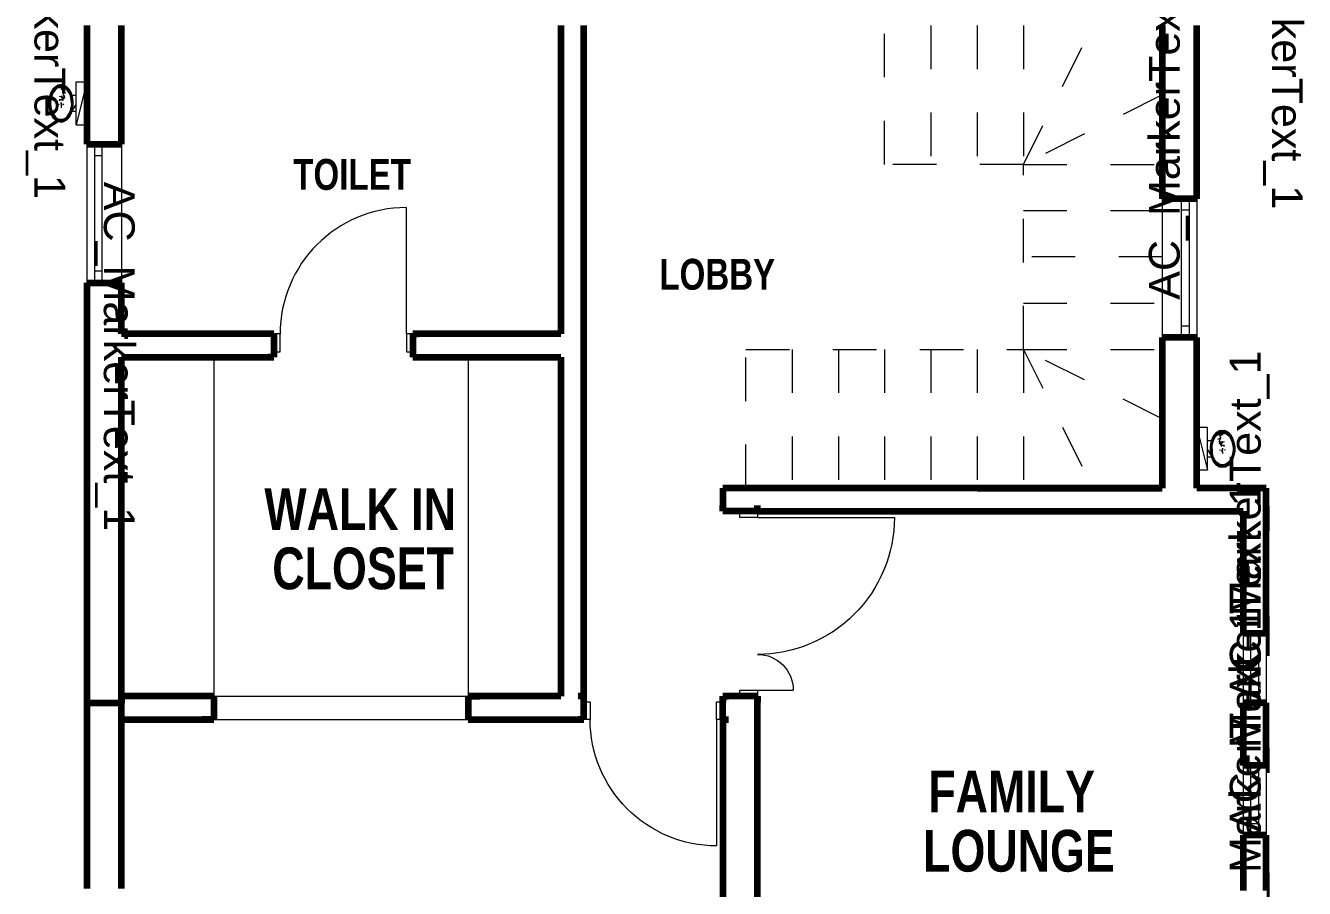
# Model space of a CAD drawing. Header units: millimetres. Extents: x 119896 to 184842, y -80649 to -62433.
# Drawn here: x 135023 to 143317, y -75401 to -69805 of the extents above; entities that cross this region are included whole.
import ezdxf
from ezdxf.enums import TextEntityAlignment as Align

# ---------------------------------------------------------------- set-up
doc = ezdxf.new("R2010")
doc.units = ezdxf.units.MM
doc.header["$MEASUREMENT"] = 0
doc.linetypes.add('Dashed', pattern=[564.444447, 282.222223, -282.222223])
for name, color, linetype, lineweight in [('0_Pen_No__2', 8, 'Continuous', 15), ('Annotation - Text_Pen_No__86_Pen_No__21', 7, 'Continuous', 35), ('ARCHICAD Doors_Pen_No__141', 7, 'Continuous', 120), ('ARCHICAD Window Markers_Pen_No__7', 7, 'Continuous', 35), ('ARCHICAD Windows_Pen_No__141', 7, 'Continuous', 120), ('Drawing & Figure_Pen_No__27', 7, 'Continuous', 100), ('Structural - Bearing_Pen_No__141', 7, 'Continuous', 120)]:
    doc.layers.add(name, color=color, linetype=linetype, lineweight=lineweight)
for name, color, linetype, lineweight, true_color in [('ARCHICAD Doors_Pen_No__23', 7, 'Continuous', 20, 0xff6600), ('ARCHICAD Doors_Pen_No__3', 7, 'Continuous', 18, 0xff6600), ('ARCHICAD Windows_Pen_No__23', 7, 'Continuous', 20, 0xff6600), ('ARCHICAD Windows_Pen_No__3', 7, 'Continuous', 18, 0xff6600), ('Drawing & Figure_Pen_No__23', 7, 'Continuous', 20, 0xff6600), ('Drawing & Figure_Pen_No__61', 7, 'Continuous', 20, 0x6a6a6a)]:
    doc.layers.add(name, color=color, linetype=linetype, lineweight=lineweight, true_color=true_color)
doc.styles.add('GENERATED_STYLE_1', font='arial.ttf')
doc.styles.add('GENERATED_STYLE_2', font='')
doc.styles.get('GENERATED_STYLE_2').set_extended_font_data('Impact', bold=True)

msp = doc.modelspace()

# ---------------------------------------------------------------- linework, layer by layer
at = {"layer": '0_Pen_No__2', "color": 8, "linetype": 'Continuous', "lineweight": 15}
for p, q in [((135187.9, -70240.4), (135179, -70266.4)), ((135197.2, -70233.5), (135187, -70256.3)), ((135200.6, -70218.4), (135187.9, -70240.4)), ((135191.4, -70244.1), (135188, -70254.1)), ((135191.6, -70244.3), (135189.4, -70251)), ((135191.6, -70244.3), (135190.8, -70247.9)), ((135196.3, -70235.6), (135191.4, -70244.1)), ((135191.6, -70244.3), (135191.5, -70246.3)), ((135194.9, -70238.7), (135191.6, -70244.3)), ((135193.5, -70241.8), (135191.6, -70244.3)), ((135191.6, -70244.3), (135192.8, -70243.4)), ((135191.6, -70244.3), (135192.5, -70244)), ((135191.6, -70244.3), (135191.9, -70245.4)), ((135191.6, -70244.3), (135192.3, -70244.6)), ((135202.3, -70240.5), (135193, -70261.2)), ((135200.3, -70229.3), (135194.9, -70238.7)), ((135206.7, -70228.9), (135196.7, -70246.2)), ((135210.8, -70215.2), (135197.2, -70233.5)), ((135203.4, -70223.3), (135198.5, -70231.8)), ((135203.6, -70223.6), (135200.3, -70229.3)), ((135216.4, -70201.8), (135200.6, -70218.4)), ((135214.6, -70223.8), (135202.3, -70240.5)), ((135209.6, -70216.8), (135203.4, -70223.3)), ((135207.7, -70219.3), (135203.6, -70223.6)), ((135208.2, -70227.2), (135206.7, -70228.9)), ((135214.4, -70212.3), (135207.7, -70219.3)), ((135220.6, -70214.1), (135208.2, -70227.2)), ((135226.8, -70202.3), (135210.8, -70215.2)), ((135218.4, -70207.5), (135212.2, -70214)), ((135218.5, -70207.9), (135214.4, -70212.3)), ((135229.2, -70212.1), (135214.6, -70223.8)), ((135234.3, -70191.3), (135216.4, -70201.8)), ((135218.5, -70207.9), (135216.6, -70210.5)), ((135225.4, -70203.4), (135218.4, -70207.5)), ((135223.2, -70205.2), (135218.5, -70207.9)), ((135218.5, -70207.9), (135221, -70207)), ((135222.4, -70213.1), (135220.6, -70214.1)), ((135236.5, -70204.9), (135222.4, -70213.1)), ((135230.7, -70200.8), (135223.2, -70205.2)), ((135244.3, -70195.7), (135226.8, -70202.3)), ((135235.3, -70197.6), (135228.3, -70201.7)), ((135245.2, -70206), (135229.2, -70212.1)), ((135235.4, -70198.1), (135230.7, -70200.8)), ((135253.4, -70187.8), (135234.3, -70191.3)), ((135242.8, -70196.2), (135235.3, -70197.6)), ((135240.4, -70197.1), (135235.4, -70198.1)), ((135238.4, -70204.5), (135236.5, -70204.9)), ((135253.4, -70201.8), (135238.4, -70204.5)), ((135248.3, -70195.7), (135240.4, -70197.1)), ((135264.5, -70209), (135241.9, -70209)), ((135262.4, -70195.7), (135244.3, -70195.7)), ((135261.6, -70206), (135245.2, -70206)), ((135253.4, -70194.3), (135245.9, -70195.7)), ((135253.4, -70194.7), (135248.3, -70195.7)), ((135250.9, -70195.7), (135253.4, -70194.7)), ((135252.2, -70195.7), (135253.4, -70194.7)), ((135264.5, -70209), (135253.2, -70219.3)), ((135272.2, -70222.7), (135253.2, -70219.3)), ((135272.4, -70191.3), (135253.4, -70187.8)), ((135260.9, -70195.7), (135253.4, -70194.3)), ((135258.4, -70195.7), (135253.4, -70194.7)), ((135255.8, -70195.7), (135253.4, -70194.7)), ((135255.3, -70202.1), (135253.4, -70201.8)), ((135270.2, -70204.9), (135255.3, -70202.1)), ((135266.3, -70197.1), (135258.4, -70195.7)), ((135258.6, -70206), (135264.5, -70209)), ((135277.6, -70212.1), (135261.6, -70206)), ((135280, -70202.3), (135262.4, -70195.7)), ((135271.4, -70197.6), (135263.9, -70196.2)), ((135268.9, -70208.8), (135264.5, -70209)), ((135272.2, -70222.7), (135264.5, -70209)), ((135272.2, -70222.7), (135264.5, -70238.4)), ((135274.7, -70264.5), (135264.5, -70238.4)), ((135283.4, -70246.2), (135264.5, -70238.4)), ((135271.3, -70198.1), (135266.3, -70197.1)), ((135272, -70205.9), (135270.2, -70204.9)), ((135276, -70200.8), (135271.3, -70198.1)), ((135278.4, -70201.7), (135271.4, -70197.6)), ((135286.1, -70214.1), (135272, -70205.9)), ((135290.3, -70201.8), (135272.4, -70191.3)), ((135283.6, -70205.2), (135276, -70200.8)), ((135292.1, -70223.8), (135277.6, -70212.1)), ((135296, -70215.2), (135280, -70202.3)), ((135288.4, -70207.5), (135281.4, -70203.5)), ((135288.2, -70207.9), (135283.6, -70205.2)), ((135288.2, -70207.9), (135285.8, -70207)), ((135287.7, -70215.8), (135286.1, -70214.1)), ((135287.3, -70208.2), (135288.2, -70207.9)), ((135300.1, -70228.9), (135287.7, -70215.8)), ((135292.3, -70212.2), (135288.2, -70207.9)), ((135290.1, -70210.4), (135288.2, -70207.9)), ((135288.9, -70209.5), (135288.2, -70207.9)), ((135294.4, -70213.9), (135288.4, -70207.5)), ((135306.1, -70218.4), (135290.3, -70201.8)), ((135304.4, -70240.5), (135292.1, -70223.8)), ((135299.1, -70219.4), (135292.3, -70212.2)), ((135309.5, -70233.5), (135296, -70215.2)), ((135303.3, -70223.3), (135297.3, -70216.9)), ((135303.1, -70223.6), (135299.1, -70219.4)), ((135301.3, -70231.1), (135300.1, -70228.9)), ((135311.3, -70248.3), (135301.3, -70231.1)), ((135306.3, -70229.2), (135303.1, -70223.6)), ((135308.2, -70231.7), (135303.3, -70223.3)), ((135313.7, -70261.2), (135304.4, -70240.5)), ((135318.8, -70240.4), (135306.1, -70218.4)), ((135311.9, -70238.9), (135306.3, -70229.2)), ((135319.8, -70256.3), (135309.5, -70233.5)), ((135315.3, -70244.1), (135310.5, -70235.8)), ((135315.1, -70244.3), (135311.9, -70238.9)), ((135315.1, -70244.3), (135313.3, -70241.9)), ((135317.3, -70250.8), (135315.1, -70244.3)), ((135315.9, -70247.8), (135315.1, -70244.3)), ((135318.7, -70253.9), (135315.3, -70244.1)), ((135327.7, -70266.4), (135318.8, -70240.4)), ((135351.3, -70448.7), (135351.3, -70170.3)), ((135351.3, -70170.3), (135419.5, -70170.3)), ((135419.5, -70170.3), (135351.3, -70448.7)), ((135419.5, -70170.3), (135419.5, -70448.7)), ((135179, -70266.4), (135174.4, -70294.9)), ((135174.4, -70294.9), (135174.4, -70324.3)), ((135174.4, -70324.3), (135179, -70352.8)), ((135180.6, -70282.2), (135178.4, -70309.7)), ((135178.4, -70309.7), (135180.6, -70337.2)), ((135180.3, -70285), (135178.6, -70295.7)), ((135178.6, -70295.7), (135178.6, -70306.7)), ((135178.6, -70312.7), (135178.6, -70323.5)), ((135178.6, -70323.5), (135180.3, -70333.9)), ((135180, -70288.8), (135178.9, -70295.8)), ((135179.7, -70292.4), (135178.9, -70295.8)), ((135178.9, -70295.8), (135178.9, -70302.9)), ((135178.9, -70295.8), (135179.2, -70299.3)), ((135178.9, -70302.9), (135178.9, -70316.5)), ((135178.9, -70316.5), (135178.9, -70323.4)), ((135178.9, -70323.4), (135180, -70330.2)), ((135182.1, -70276.1), (135180, -70288.8)), ((135187, -70256.3), (135180.6, -70282.2)), ((135183, -70268.7), (135181.2, -70279.5)), ((135183.2, -70268.9), (135182.1, -70276.1)), ((135186.3, -70258.9), (135183, -70268.7)), ((135185.5, -70262.3), (135183.2, -70268.9)), ((135183.9, -70293.8), (135183.5, -70296.6)), ((135183.5, -70296.6), (135183.5, -70319.7)), ((135183.5, -70319.7), (135183.5, -70322.6)), ((135183.5, -70322.6), (135187.1, -70345)), ((135187.5, -70271.4), (135183.9, -70293.8)), ((135187.2, -70284.7), (135185.2, -70309.7)), ((135185.2, -70309.7), (135187.2, -70334.7)), ((135189.4, -70251), (135185.5, -70262.3)), ((135193, -70261.2), (135187.2, -70284.7)), ((135188.4, -70268.8), (135187.5, -70271.4)), ((135195.4, -70248.3), (135188.4, -70268.8)), ((135196.7, -70246.2), (135195.4, -70248.3)), ((135235.1, -70318.8), (135241.3, -70315.7)), ((135241.8, -70263.3), (135277.5, -70276.8)), ((135264.4, -70286.3), (135242, -70286.3)), ((135242, -70286.3), (135245.8, -70294.1)), ((135253.3, -70309.7), (135249.9, -70308)), ((135253.3, -70309.7), (135251.2, -70314.2)), ((135251.2, -70314.2), (135255.4, -70314.2)), ((135253.2, -70262.2), (135264.4, -70286.3)), ((135274.7, -70264.5), (135253.2, -70262.2)), ((135253.3, -70304.2), (135253.3, -70309.7)), ((135253.3, -70309.7), (135256.8, -70308)), ((135253.3, -70309.7), (135255.4, -70314.2)), ((135255.4, -70314.2), (135253.3, -70318.8)), ((135253.3, -70318.8), (135257.4, -70318.3)), ((135253.3, -70326.9), (135256.9, -70326.3)), ((135253.3, -70326.9), (135255.5, -70328.9)), ((135255.4, -70314.2), (135257.4, -70318.3)), ((135255.5, -70323.3), (135257.4, -70318.3)), ((135255.5, -70323.3), (135259.1, -70321.8)), ((135255.5, -70323.3), (135256.9, -70326.3)), ((135255.5, -70328.9), (135256.9, -70326.3)), ((135264.4, -70286.3), (135260.7, -70293.9)), ((135274.7, -70264.5), (135264.4, -70286.3)), ((135271.3, -70318.8), (135265.4, -70315.8)), ((135312.2, -70250.9), (135311.3, -70248.3)), ((135319.2, -70271.4), (135312.2, -70250.9)), ((135319.6, -70284.7), (135313.7, -70261.2)), ((135321.3, -70262.5), (135317.3, -70250.8)), ((135319.7, -70274.2), (135319.2, -70271.4)), ((135327.8, -70323.4), (135319.2, -70347.8)), ((135319.2, -70347.8), (135322.8, -70325.4)), ((135321.6, -70309.7), (135319.6, -70284.7)), ((135321.6, -70309.7), (135319.6, -70334.7)), ((135323.3, -70296.6), (135319.7, -70274.2)), ((135326.2, -70282.2), (135319.8, -70256.3)), ((135323.8, -70268.7), (135320.5, -70259.1)), ((135323.5, -70268.9), (135321.3, -70262.5)), ((135321.5, -70263.3), (135321.5, -70262.1)), ((135321.6, -70309.7), (135328.4, -70309.7)), ((135321.6, -70309.7), (135326.2, -70337.2)), ((135322.8, -70325.4), (135323.3, -70322.6)), ((135323.3, -70299.5), (135323.3, -70296.6)), ((135323.3, -70322.6), (135323.3, -70299.5)), ((135323.3, -70322.6), (135327.8, -70323.4)), ((135324.6, -70275.8), (135323.5, -70268.9)), ((135327.8, -70323.4), (135323.5, -70350.3)), ((135325.5, -70279.3), (135323.8, -70268.7)), ((135324.6, -70257.3), (135351.3, -70257.3)), ((135326.7, -70289), (135324.6, -70275.8)), ((135328.4, -70309.7), (135326.2, -70282.2)), ((135328.4, -70309.7), (135326.2, -70337.2)), ((135328.1, -70295.7), (135326.4, -70285.3)), ((135326.5, -70333.7), (135328.1, -70323.5)), ((135327.8, -70295.8), (135326.7, -70289)), ((135327.8, -70295.8), (135327, -70292.5)), ((135327.8, -70295.8), (135327.2, -70294.3)), ((135327.3, -70295.5), (135327.8, -70295.8)), ((135327.3, -70296.4), (135327.8, -70295.8)), ((135327.4, -70297.4), (135327.8, -70295.8)), ((135327.5, -70299.2), (135327.8, -70295.8)), ((135332.3, -70294.9), (135327.7, -70266.4)), ((135327.7, -70352.8), (135332.3, -70324.3)), ((135327.8, -70302.6), (135327.8, -70295.8)), ((135327.8, -70316.8), (135327.8, -70302.6)), ((135327.8, -70323.4), (135327.8, -70316.8)), ((135351.3, -70316.1), (135327.9, -70352)), ((135328.1, -70306.4), (135328.1, -70295.7)), ((135328.1, -70323.5), (135328.1, -70313)), ((135332.3, -70324.3), (135332.3, -70294.9)), ((135179, -70352.8), (135187.9, -70378.8)), ((135180, -70330.2), (135182.2, -70343.7)), ((135180.6, -70337.2), (135187, -70363.1)), ((135181.3, -70340.3), (135183, -70350.5)), ((135182.2, -70343.7), (135183.2, -70350.3)), ((135183, -70346.9), (135183.2, -70350.3)), ((135183, -70350.5), (135186.2, -70359.8)), ((135183.4, -70348.6), (135183.2, -70350.3)), ((135183.2, -70350.3), (135185.3, -70356.3)), ((135183.2, -70350.3), (135184.5, -70353.1)), ((135183.2, -70350.3), (135184.1, -70351.5)), ((135185.3, -70356.3), (135189.7, -70369.1)), ((135187, -70363.1), (135197.2, -70385.9)), ((135187.1, -70345), (135187.5, -70347.8)), ((135187.2, -70334.7), (135193, -70358.2)), ((135187.5, -70347.8), (135194.5, -70368.3)), ((135187.9, -70378.8), (135200.6, -70400.8)), ((135188.3, -70365.9), (135191.4, -70375.1)), ((135189.7, -70369.1), (135191.6, -70374.8)), ((135191.4, -70375.1), (135195.9, -70382.8)), ((135191.6, -70374.8), (135194.5, -70379.7)), ((135193, -70358.2), (135202.3, -70378.9)), ((135194.5, -70368.3), (135195.4, -70370.8)), ((135194.5, -70379.7), (135200.9, -70390.8)), ((135195.4, -70370.8), (135205.4, -70388.1)), ((135197.2, -70385.9), (135210.8, -70404.2)), ((135199, -70388.3), (135203.4, -70395.9)), ((135200.6, -70400.8), (135216.4, -70417.4)), ((135200.9, -70390.8), (135203.6, -70395.6)), ((135202.3, -70378.9), (135214.6, -70395.6)), ((135202.4, -70392.9), (135203.6, -70395.6)), ((135203.4, -70395.9), (135208.9, -70401.7)), ((135203.6, -70395.6), (135207.1, -70399.2)), ((135203.6, -70395.6), (135205.5, -70397.1)), ((135205.4, -70388.1), (135206.7, -70390.3)), ((135206.7, -70390.3), (135219.1, -70403.4)), ((135207.1, -70399.2), (135215.1, -70407.7)), ((135210.8, -70404.2), (135226.8, -70417.1)), ((135213, -70406), (135218.4, -70411.7)), ((135214.6, -70395.6), (135229.2, -70407.3)), ((135215.1, -70407.7), (135218.5, -70411.3)), ((135219.1, -70403.4), (135220.6, -70405.1)), ((135220.6, -70405.1), (135234.7, -70413.3)), ((135229.2, -70407.3), (135245.2, -70413.3)), ((135251.2, -70328.9), (135255.5, -70328.9)), ((135253.2, -70329.1), (135253.2, -70338.9)), ((135255.5, -70328.9), (135255, -70329.1)), ((135255.5, -70328.9), (135255.9, -70328.9)), ((135261.6, -70413.3), (135277.6, -70407.3)), ((135270.2, -70414.3), (135284.3, -70406.1)), ((135277.6, -70407.3), (135292.1, -70395.6)), ((135280, -70417.1), (135296, -70404.2)), ((135284.3, -70406.1), (135286.1, -70405.1)), ((135286.1, -70405.1), (135298.5, -70392)), ((135288.2, -70411.3), (135291.5, -70407.8)), ((135288.4, -70411.7), (135293.7, -70406.1)), ((135290.3, -70417.4), (135306.1, -70400.8)), ((135291.5, -70407.8), (135299.8, -70399.1)), ((135292.1, -70395.6), (135304.4, -70378.9)), ((135296, -70404.2), (135309.5, -70385.9)), ((135298, -70401.6), (135303.3, -70395.9)), ((135298.5, -70392), (135300.1, -70390.3)), ((135299.8, -70399.1), (135303.1, -70395.6)), ((135300.1, -70390.3), (135310.1, -70373)), ((135301.3, -70397), (135303.1, -70395.6)), ((135302.1, -70395.9), (135303.1, -70395.6)), ((135303.1, -70395.6), (135305.8, -70390.9)), ((135303.1, -70395.6), (135304.3, -70393)), ((135303.1, -70395.6), (135303.5, -70394.1)), ((135303.3, -70395.9), (135307.6, -70388.4)), ((135304.4, -70378.9), (135313.7, -70358.2)), ((135305.8, -70390.9), (135312.4, -70379.5)), ((135306.1, -70400.8), (135318.8, -70378.8)), ((135309.5, -70385.9), (135319.8, -70363.1)), ((135310.1, -70373), (135311.3, -70370.8)), ((135311, -70382.7), (135315.3, -70375.1)), ((135311.3, -70370.8), (135318.3, -70350.4)), ((135312.4, -70379.5), (135315.1, -70374.8)), ((135313.7, -70358.2), (135319.6, -70334.7)), ((135315.1, -70374.8), (135317, -70369.3)), ((135315.3, -70375.1), (135318.4, -70366.1)), ((135317, -70369.3), (135321.5, -70356.1)), ((135318.3, -70350.4), (135319.2, -70347.8)), ((135318.8, -70378.8), (135327.7, -70352.8)), ((135319.8, -70363.1), (135326.2, -70337.2)), ((135320.7, -70359.6), (135323.8, -70350.5)), ((135321.5, -70356.1), (135323.5, -70350.3)), ((135321.5, -70357.1), (135321.5, -70356.1)), ((135322.3, -70353), (135323.5, -70350.3)), ((135323.5, -70350.3), (135323.8, -70347.1)), ((135323.8, -70350.5), (135325.4, -70340.5)), ((135351.3, -70361.7), (135324.7, -70361.7)), ((135216.4, -70417.4), (135234.3, -70427.8)), ((135218.4, -70411.7), (135224.5, -70415.2)), ((135218.5, -70411.3), (135222.3, -70413.5)), ((135222.3, -70413.5), (135231.7, -70418.9)), ((135226.8, -70417.1), (135244.3, -70423.7)), ((135229.3, -70418), (135235.3, -70421.5)), ((135231.7, -70418.9), (135235.4, -70421.1)), ((135233.6, -70419.7), (135235.4, -70421.1)), ((135234.3, -70427.8), (135253.4, -70431.4)), ((135234.6, -70420), (135235.4, -70421.1)), ((135234.7, -70413.3), (135236.5, -70414.3)), ((135235.2, -70420.3), (135235.4, -70421.1)), ((135235.3, -70421.5), (135241.8, -70422.7)), ((135235.4, -70421.1), (135235.9, -70420.5)), ((135235.4, -70421.1), (135236.4, -70420.7)), ((135235.4, -70421.1), (135239.4, -70421.8)), ((135235.4, -70421.1), (135237.4, -70421.1)), ((135236.5, -70414.3), (135251.5, -70417.1)), ((135239.4, -70421.8), (135249.4, -70423.7)), ((135244.3, -70423.7), (135262.4, -70423.7)), ((135245.2, -70413.3), (135261.6, -70413.3)), ((135247, -70423.7), (135253.4, -70424.9)), ((135249.4, -70423.7), (135253.4, -70424.4)), ((135251.5, -70417.1), (135253.4, -70417.4)), ((135253.4, -70417.4), (135268.3, -70414.6)), ((135253.4, -70424.4), (135257.3, -70423.7)), ((135253.4, -70424.9), (135259.7, -70423.7)), ((135253.4, -70431.4), (135272.4, -70427.8)), ((135257.3, -70423.7), (135267.4, -70421.8)), ((135262.4, -70423.7), (135280, -70417.1)), ((135265, -70422.7), (135271.4, -70421.5)), ((135267.4, -70421.8), (135271.3, -70421.1)), ((135268.3, -70414.6), (135270.2, -70414.3)), ((135269.3, -70421.1), (135271.3, -70421.1)), ((135271.3, -70421.1), (135275, -70418.9)), ((135271.3, -70421.1), (135273.1, -70419.7)), ((135271.4, -70421.5), (135277.4, -70418)), ((135272.4, -70427.8), (135290.3, -70417.4)), ((135275, -70418.9), (135284.5, -70413.5)), ((135282.3, -70415.2), (135288.4, -70411.7)), ((135284.5, -70413.5), (135288.2, -70411.3)), ((135351.3, -70448.7), (135419.5, -70448.7)), ((142619.5, -72411.4), (142619.5, -72689.8)), ((142687.6, -72411.4), (142619.5, -72411.4)), ((142619.5, -72411.4), (142687.6, -72689.8)), ((142687.6, -72689.8), (142687.6, -72411.4)), ((142711.2, -72507.5), (142720.1, -72481.5)), ((142719.1, -72497.4), (142729.4, -72474.6)), ((142720.1, -72481.5), (142732.8, -72459.5)), ((142723.6, -72485.2), (142728.4, -72476.9)), ((142723.8, -72485.4), (142727, -72480)), ((142723.8, -72485.4), (142725.6, -72483)), ((142725.2, -72502.3), (142734.5, -72481.6)), ((142727, -72480), (142732.6, -72470.3)), ((142727.6, -72489.4), (142737.6, -72472.2)), ((142729.4, -72474.6), (142742.9, -72456.3)), ((142730.7, -72472.8), (142735.6, -72464.4)), ((142732.6, -72470.3), (142735.8, -72464.7)), ((142732.8, -72459.5), (142748.6, -72442.9)), ((142734.5, -72481.6), (142746.8, -72464.9)), ((142735.6, -72464.4), (142741.6, -72458)), ((142735.8, -72464.7), (142739.8, -72460.5)), ((142737.6, -72472.2), (142738.8, -72470)), ((142738.8, -72470), (142751.2, -72456.9)), ((142739.8, -72460.5), (142746.6, -72453.3)), ((142742.9, -72456.3), (142758.9, -72443.4)), ((142744.5, -72455), (142750.6, -72448.6)), ((142746.6, -72453.3), (142750.7, -72449)), ((142746.8, -72464.9), (142761.4, -72453.2)), ((142748.6, -72442.9), (142766.5, -72432.4)), ((142748.8, -72451.5), (142750.7, -72449)), ((142750, -72450.6), (142750.7, -72449)), ((142750.6, -72448.6), (142757.5, -72444.6)), ((142750.7, -72449), (142755.3, -72446.3)), ((142750.7, -72449), (142753.1, -72448.1)), ((142751.6, -72449.3), (142750.7, -72449)), ((142751.2, -72456.9), (142752.8, -72455.2)), ((142752.8, -72455.2), (142766.9, -72447)), ((142755.3, -72446.3), (142762.9, -72441.9)), ((142755.6, -72487.3), (142774.4, -72479.5)), ((142758.9, -72443.4), (142776.5, -72436.8)), ((142760.5, -72442.8), (142767.5, -72438.7)), ((142761.4, -72453.2), (142777.3, -72447.1)), ((142762.9, -72441.9), (142767.6, -72439.2)), ((142764.2, -72505.6), (142774.4, -72479.5)), ((142766.5, -72432.4), (142785.5, -72428.9)), ((142766.7, -72463.8), (142774.4, -72450.1)), ((142766.7, -72463.8), (142785.7, -72460.4)), ((142766.7, -72463.8), (142774.4, -72479.5)), ((142766.9, -72447), (142768.7, -72446)), ((142767.5, -72438.7), (142775, -72437.3)), ((142767.6, -72439.2), (142772.6, -72438.3)), ((142768.7, -72446), (142783.7, -72443.2)), ((142770, -72449.9), (142774.4, -72450.1)), ((142772.6, -72438.3), (142780.5, -72436.8)), ((142780.3, -72447.1), (142774.4, -72450.1)), ((142774.4, -72450.1), (142785.7, -72460.4)), ((142774.4, -72450.1), (142797, -72450.1)), ((142776.5, -72436.8), (142794.6, -72436.8)), ((142777.3, -72447.1), (142793.8, -72447.1)), ((142778.1, -72436.8), (142785.5, -72435.4)), ((142780.5, -72436.8), (142785.5, -72435.8)), ((142783.1, -72436.8), (142785.5, -72435.8)), ((142783.7, -72443.2), (142785.5, -72442.9)), ((142785.5, -72428.9), (142804.6, -72432.4)), ((142785.5, -72435.4), (142793, -72436.8)), ((142786.7, -72436.8), (142785.5, -72435.8)), ((142788, -72436.8), (142785.5, -72435.8)), ((142785.5, -72435.8), (142790.6, -72436.8)), ((142785.5, -72442.9), (142800.5, -72445.6)), ((142790.6, -72436.8), (142798.5, -72438.3)), ((142793.8, -72447.1), (142809.7, -72453.2)), ((142794.6, -72436.8), (142812.1, -72443.4)), ((142796.1, -72437.3), (142803.6, -72438.7)), ((142798.5, -72438.3), (142803.5, -72439.2)), ((142800.5, -72445.6), (142802.4, -72446)), ((142802.4, -72446), (142816.5, -72454.2)), ((142803.5, -72439.2), (142808.2, -72441.9)), ((142803.6, -72438.7), (142810.6, -72442.8)), ((142804.6, -72432.4), (142822.5, -72442.9)), ((142808.2, -72441.9), (142815.7, -72446.3)), ((142809.7, -72453.2), (142824.3, -72464.9)), ((142812.1, -72443.4), (142828.1, -72456.3)), ((142813.5, -72444.5), (142820.5, -72448.6)), ((142815.7, -72446.3), (142820.4, -72449)), ((142816.5, -72454.2), (142818.3, -72455.2)), ((142820.4, -72449), (142817.9, -72448.1)), ((142818.3, -72455.2), (142830.7, -72468.3)), ((142820.4, -72449), (142824.6, -72453.4)), ((142820.4, -72449), (142822.3, -72451.6)), ((142820.5, -72448.6), (142826.7, -72455.1)), ((142822.5, -72442.9), (142838.3, -72459.5)), ((142824.3, -72464.9), (142836.6, -72481.6)), ((142824.6, -72453.4), (142831.2, -72460.4)), ((142828.1, -72456.3), (142841.7, -72474.6)), ((142829.3, -72457.9), (142835.5, -72464.4)), ((142830.7, -72468.3), (142832.2, -72470)), ((142831.2, -72460.4), (142835.3, -72464.7)), ((142832.2, -72470), (142842.2, -72487.3)), ((142835.3, -72464.7), (142838.6, -72470.4)), ((142835.5, -72464.4), (142840.4, -72472.9)), ((142836.6, -72481.6), (142845.9, -72502.3)), ((142838.3, -72459.5), (142851, -72481.5)), ((142838.6, -72470.4), (142844, -72479.8)), ((142841.7, -72474.6), (142851.9, -72497.4)), ((142842.6, -72476.7), (142847.5, -72485.2)), ((142844, -72479.8), (142847.3, -72485.4)), ((142845.4, -72483), (142847.3, -72485.4)), ((142851, -72481.5), (142859.9, -72507.5)), ((142714.3, -72498.4), (142687.6, -72498.4)), ((142687.6, -72557.2), (142711.1, -72593.1)), ((142706.6, -72536), (142711.2, -72507.5)), ((142706.6, -72565.4), (142706.6, -72536)), ((142711.2, -72593.9), (142706.6, -72565.4)), ((142710.5, -72550.8), (142712.7, -72523.3)), ((142717.4, -72550.8), (142710.5, -72550.8)), ((142710.5, -72550.8), (142712.7, -72578.3)), ((142710.8, -72536.8), (142712.5, -72526.4)), ((142710.8, -72547.5), (142710.8, -72536.8)), ((142710.8, -72564.6), (142710.8, -72554.1)), ((142712.4, -72574.8), (142710.8, -72564.6)), ((142711.1, -72536.9), (142712.2, -72530.1)), ((142711.1, -72536.9), (142711.9, -72533.6)), ((142711.1, -72536.9), (142711.8, -72535.4)), ((142711.7, -72536.6), (142711.1, -72536.9)), ((142711.1, -72543.7), (142711.1, -72536.9)), ((142711.4, -72540.3), (142711.1, -72536.9)), ((142711.5, -72538.5), (142711.1, -72536.9)), ((142711.6, -72537.5), (142711.1, -72536.9)), ((142711.1, -72557.9), (142711.1, -72543.7)), ((142711.1, -72564.5), (142711.1, -72557.9)), ((142715.6, -72563.7), (142711.1, -72564.5)), ((142711.1, -72564.5), (142715.4, -72591.4)), ((142711.1, -72564.5), (142719.7, -72588.9)), ((142712.2, -72530.1), (142714.3, -72516.9)), ((142712.7, -72523.3), (142719.1, -72497.4)), ((142717.4, -72550.8), (142712.7, -72578.3)), ((142713.4, -72520.4), (142715.1, -72509.8)), ((142714.3, -72516.9), (142715.4, -72510)), ((142715.1, -72509.8), (142718.4, -72500.2)), ((142715.4, -72510), (142717.6, -72503.6)), ((142715.6, -72537.7), (142719.2, -72515.3)), ((142715.6, -72540.6), (142715.6, -72537.7)), ((142715.6, -72563.7), (142715.6, -72540.6)), ((142716.1, -72566.5), (142715.6, -72563.7)), ((142719.7, -72588.9), (142716.1, -72566.5)), ((142717.4, -72504.4), (142717.4, -72503.2)), ((142717.4, -72550.8), (142719.3, -72525.8)), ((142717.4, -72550.8), (142719.3, -72575.8)), ((142717.6, -72503.6), (142721.6, -72491.9)), ((142719.2, -72515.3), (142719.7, -72512.5)), ((142719.3, -72525.8), (142725.2, -72502.3)), ((142719.7, -72512.5), (142726.7, -72492)), ((142720.2, -72495), (142723.6, -72485.2)), ((142721.6, -72491.9), (142723.8, -72485.4)), ((142723, -72488.9), (142723.8, -72485.4)), ((142726.7, -72492), (142727.6, -72489.4)), ((142797.1, -72504.4), (142761.4, -72517.9)), ((142764.2, -72505.6), (142785.7, -72503.3)), ((142764.2, -72505.6), (142774.5, -72527.4)), ((142767.6, -72559.9), (142773.6, -72556.9)), ((142785.7, -72503.3), (142774.5, -72527.4)), ((142774.5, -72527.4), (142778.2, -72535)), ((142774.5, -72527.4), (142796.9, -72527.4)), ((142783.4, -72564.4), (142779.9, -72562.9)), ((142783.5, -72555.3), (142781.5, -72559.4)), ((142785.6, -72559.9), (142781.5, -72559.4)), ((142783.4, -72564.4), (142781.5, -72559.4)), ((142783.4, -72564.4), (142782, -72567.4)), ((142785.6, -72550.8), (142782.2, -72549.1)), ((142785.6, -72550.8), (142783.5, -72555.3)), ((142783.5, -72555.3), (142785.6, -72559.9)), ((142787.7, -72555.3), (142783.5, -72555.3)), ((142785.6, -72545.3), (142785.6, -72550.8)), ((142785.6, -72550.8), (142789, -72549.1)), ((142785.6, -72550.8), (142787.7, -72555.3)), ((142796.9, -72527.4), (142793.2, -72535.2)), ((142803.8, -72559.9), (142797.7, -72556.8)), ((142842.2, -72487.3), (142843.5, -72489.4)), ((142843.5, -72489.4), (142850.5, -72509.9)), ((142845.9, -72502.3), (142851.7, -72525.8)), ((142847.3, -72485.4), (142846.1, -72484.5)), ((142847.3, -72485.4), (142846.4, -72485.1)), ((142847.3, -72485.4), (142846.7, -72485.7)), ((142847.3, -72485.4), (142847, -72486.5)), ((142847.3, -72485.4), (142849.5, -72492.1)), ((142847.3, -72485.4), (142848.1, -72489)), ((142847.3, -72485.4), (142847.4, -72487.4)), ((142847.5, -72485.2), (142850.9, -72495.2)), ((142849.5, -72492.1), (142853.4, -72503.4)), ((142850.5, -72509.9), (142851.4, -72512.5)), ((142851.4, -72512.5), (142855, -72534.9)), ((142851.7, -72525.8), (142853.7, -72550.8)), ((142853.7, -72550.8), (142851.7, -72575.8)), ((142855.5, -72563.7), (142851.8, -72586.1)), ((142851.9, -72497.4), (142858.4, -72523.3)), ((142852.6, -72500), (142855.9, -72509.8)), ((142853.4, -72503.4), (142855.7, -72510)), ((142855, -72534.9), (142855.5, -72537.7)), ((142855.5, -72537.7), (142855.5, -72560.8)), ((142855.5, -72560.8), (142855.5, -72563.7)), ((142855.7, -72510), (142856.8, -72517.2)), ((142855.9, -72509.8), (142857.7, -72520.6)), ((142856.8, -72517.2), (142858.9, -72529.9)), ((142858.4, -72523.3), (142860.5, -72550.8)), ((142860.5, -72550.8), (142858.4, -72578.3)), ((142858.6, -72526.2), (142860.3, -72536.8)), ((142860.3, -72564.6), (142858.6, -72575)), ((142858.9, -72529.9), (142860, -72536.9)), ((142860, -72564.5), (142858.9, -72571.3)), ((142859.2, -72533.5), (142860, -72536.9)), ((142860, -72536.9), (142859.7, -72540.4)), ((142859.9, -72507.5), (142864.5, -72536)), ((142864.5, -72565.4), (142859.9, -72593.9)), ((142860, -72536.9), (142860, -72544)), ((142860, -72544), (142860, -72557.6)), ((142860, -72557.6), (142860, -72564.5)), ((142860.3, -72536.8), (142860.3, -72547.8)), ((142860.3, -72553.8), (142860.3, -72564.6)), ((142864.5, -72536), (142864.5, -72565.4)), ((142687.6, -72602.8), (142714.2, -72602.8)), ((142720.1, -72619.9), (142711.2, -72593.9)), ((142719.1, -72604.2), (142712.7, -72578.3)), ((142715.1, -72591.6), (142713.5, -72581.6)), ((142718.3, -72600.7), (142715.1, -72591.6)), ((142715.4, -72591.4), (142715.2, -72588.2)), ((142717.4, -72597.2), (142715.4, -72591.4)), ((142716.6, -72594.1), (142715.4, -72591.4)), ((142721.9, -72610.4), (142717.4, -72597.2)), ((142717.4, -72598.2), (142717.4, -72597.2)), ((142729.4, -72627), (142719.1, -72604.2)), ((142725.2, -72599.3), (142719.3, -72575.8)), ((142720.6, -72591.5), (142719.7, -72588.9)), ((142732.8, -72641.9), (142720.1, -72619.9)), ((142723.6, -72616.2), (142720.5, -72607.2)), ((142727.6, -72612), (142720.6, -72591.5)), ((142723.8, -72615.9), (142721.9, -72610.4)), ((142728, -72623.8), (142723.6, -72616.2)), ((142726.5, -72620.6), (142723.8, -72615.9)), ((142734.5, -72620), (142725.2, -72599.3)), ((142733.1, -72632), (142726.5, -72620.6)), ((142728.8, -72614.1), (142727.6, -72612)), ((142738.8, -72631.4), (142728.8, -72614.1)), ((142742.9, -72645.3), (142729.4, -72627)), ((142735.6, -72637), (142731.3, -72629.5)), ((142748.6, -72658.5), (142732.8, -72641.9)), ((142735.8, -72636.7), (142733.1, -72632)), ((142746.8, -72636.7), (142734.5, -72620)), ((142735.8, -72636.7), (142734.7, -72634.1)), ((142735.8, -72636.7), (142735.4, -72635.2)), ((142741, -72642.7), (142735.6, -72637)), ((142739.1, -72640.2), (142735.8, -72636.7)), ((142737.6, -72638.1), (142735.8, -72636.7)), ((142736.8, -72637), (142735.8, -72636.7)), ((142740.4, -72633.1), (142738.8, -72631.4)), ((142747.4, -72648.9), (142739.1, -72640.2)), ((142752.8, -72646.2), (142740.4, -72633.1)), ((142758.9, -72658.2), (142742.9, -72645.3)), ((142750.6, -72652.8), (142745.3, -72647.2)), ((142761.4, -72648.4), (142746.8, -72636.7)), ((142750.7, -72652.4), (142747.4, -72648.9)), ((142754.6, -72647.2), (142752.8, -72646.2)), ((142768.7, -72655.4), (142754.6, -72647.2)), ((142777.3, -72654.4), (142761.4, -72648.4)), ((142785.6, -72568), (142782, -72567.4)), ((142783.4, -72570), (142782, -72567.4)), ((142783.4, -72570), (142783.1, -72570)), ((142785.6, -72568), (142783.4, -72570)), ((142783.4, -72570), (142783.9, -72570.2)), ((142787.7, -72570), (142783.4, -72570)), ((142785.7, -72570.2), (142785.7, -72580)), ((142809.7, -72648.4), (142793.8, -72654.4)), ((142818.3, -72646.2), (142804.2, -72654.4)), ((142824.3, -72636.7), (142809.7, -72648.4)), ((142828.1, -72645.3), (142812.1, -72658.2)), ((142819.8, -72644.5), (142818.3, -72646.2)), ((142832.2, -72631.4), (142819.8, -72644.5)), ((142823.8, -72648.8), (142820.4, -72652.4)), ((142825.9, -72647.1), (142820.5, -72652.8)), ((142838.3, -72641.9), (142822.5, -72658.5)), ((142831.8, -72640.3), (142823.8, -72648.8)), ((142836.6, -72620), (142824.3, -72636.7)), ((142841.7, -72627), (142828.1, -72645.3)), ((142835.5, -72637), (142830, -72642.8)), ((142835.3, -72636.7), (142831.8, -72640.3)), ((142833.5, -72629.2), (142832.2, -72631.4)), ((142835.3, -72636.7), (142833.4, -72638.2)), ((142843.5, -72612), (142833.5, -72629.2)), ((142838, -72631.9), (142835.3, -72636.7)), ((142836.5, -72634), (142835.3, -72636.7)), ((142839.9, -72629.4), (142835.5, -72637)), ((142845.9, -72599.3), (142836.6, -72620)), ((142844.5, -72620.8), (142838, -72631.9)), ((142851, -72619.9), (142838.3, -72641.9)), ((142851.9, -72604.2), (142841.7, -72627)), ((142847.5, -72616.2), (142843, -72623.9)), ((142844.4, -72609.4), (142843.5, -72612)), ((142851.4, -72588.9), (142844.4, -72609.4)), ((142847.3, -72615.9), (142844.5, -72620.8)), ((142851.7, -72575.8), (142845.9, -72599.3)), ((142849.2, -72610.2), (142847.3, -72615.9)), ((142850.6, -72607.1), (142847.5, -72616.2)), ((142853.6, -72597.4), (142849.2, -72610.2)), ((142859.9, -72593.9), (142851, -72619.9)), ((142851.8, -72586.1), (142851.4, -72588.9)), ((142858.4, -72578.3), (142851.9, -72604.2)), ((142855.9, -72591.6), (142852.8, -72600.9)), ((142855.7, -72591.4), (142853.6, -72597.4)), ((142855.7, -72591.4), (142854.4, -72594.2)), ((142855.7, -72591.4), (142854.8, -72592.6)), ((142855.5, -72589.7), (142855.7, -72591.4)), ((142856.7, -72584.8), (142855.7, -72591.4)), ((142855.9, -72588), (142855.7, -72591.4)), ((142857.6, -72581.4), (142855.9, -72591.6)), ((142858.9, -72571.3), (142856.7, -72584.8)), ((142687.6, -72689.8), (142619.5, -72689.8)), ((142766.5, -72668.9), (142748.6, -72658.5)), ((142756.6, -72656.3), (142750.6, -72652.8)), ((142754.4, -72654.6), (142750.7, -72652.4)), ((142763.9, -72660), (142754.4, -72654.6)), ((142776.5, -72664.8), (142758.9, -72658.2)), ((142767.5, -72662.7), (142761.5, -72659.1)), ((142767.6, -72662.2), (142763.9, -72660)), ((142767.6, -72662.2), (142765.8, -72660.8)), ((142785.5, -72672.5), (142766.5, -72668.9)), ((142773.9, -72663.8), (142767.5, -72662.7)), ((142771.5, -72662.9), (142767.6, -72662.2)), ((142769.6, -72662.2), (142767.6, -72662.2)), ((142770.6, -72655.7), (142768.7, -72655.4)), ((142785.5, -72658.5), (142770.6, -72655.7)), ((142781.6, -72664.8), (142771.5, -72662.9)), ((142794.6, -72664.8), (142776.5, -72664.8)), ((142793.8, -72654.4), (142777.3, -72654.4)), ((142785.5, -72666), (142779.2, -72664.8)), ((142785.5, -72665.5), (142781.6, -72664.8)), ((142787.4, -72658.2), (142785.5, -72658.5)), ((142789.5, -72664.8), (142785.5, -72665.5)), ((142791.9, -72664.8), (142785.5, -72666)), ((142804.6, -72668.9), (142785.5, -72672.5)), ((142802.4, -72655.4), (142787.4, -72658.2)), ((142799.5, -72662.9), (142789.5, -72664.8)), ((142812.1, -72658.2), (142794.6, -72664.8)), ((142803.6, -72662.7), (142797.1, -72663.8)), ((142803.5, -72662.2), (142799.5, -72662.9)), ((142803.5, -72662.2), (142801.5, -72662.2)), ((142804.2, -72654.4), (142802.4, -72655.4)), ((142803.5, -72662.2), (142802.5, -72661.8)), ((142803.5, -72662.2), (142803.1, -72661.6)), ((142807.3, -72660), (142803.5, -72662.2)), ((142805.3, -72660.8), (142803.5, -72662.2)), ((142804.3, -72661.2), (142803.5, -72662.2)), ((142803.7, -72661.4), (142803.5, -72662.2)), ((142809.6, -72659.1), (142803.6, -72662.7)), ((142822.5, -72658.5), (142804.6, -72668.9)), ((142816.6, -72654.6), (142807.3, -72660)), ((142820.5, -72652.8), (142814.4, -72656.3)), ((142820.4, -72652.4), (142816.6, -72654.6))]:
    msp.add_line(p, q, dxfattribs=at)
at = {"layer": 'ARCHICAD Doors_Pen_No__141', "color": 7, "linetype": 'Continuous', "lineweight": 120}
for p, q in [((136633.6, -71805.4), (136596.6, -71805.4)), ((136633.6, -71805.4), (136596.6, -71805.4)), ((136633.6, -71805.4), (136633.6, -71920.4)), ((136633.6, -71805.4), (136633.6, -71920.4)), ((137533.6, -71805.4), (137533.6, -71920.4)), ((137533.6, -71805.4), (137533.6, -71920.4)), ((137533.6, -71805.4), (137570.6, -71805.4)), ((137533.6, -71805.4), (137570.6, -71805.4)), ((136633.6, -71955.4), (136596.6, -71955.4)), ((136633.6, -71955.4), (136596.6, -71955.4)), ((136633.6, -71920.4), (136633.6, -71955.4)), ((136633.6, -71920.4), (136633.6, -71955.4)), ((137533.6, -71920.4), (137533.6, -71955.4)), ((137533.6, -71920.4), (137533.6, -71955.4)), ((137533.6, -71955.4), (137570.6, -71955.4)), ((137533.6, -71955.4), (137570.6, -71955.4)), ((139544.5, -72955.4), (139544.5, -72918.4)), ((139544.5, -72955.4), (139544.5, -72918.4)), ((139654.5, -72955.4), (139544.5, -72955.4)), ((139654.5, -72955.4), (139544.5, -72955.4)), ((139769.5, -72955.4), (139654.5, -72955.4)), ((139769.5, -72955.4), (139654.5, -72955.4)), ((139769.5, -72955.4), (139769.5, -72918.4)), ((139769.5, -72955.4), (139769.5, -72918.4)), ((138644.5, -74155.4), (138607.5, -74155.4)), ((138644.5, -74155.4), (138607.5, -74155.4)), ((138644.5, -74190.4), (138644.5, -74155.4)), ((138644.5, -74190.4), (138644.5, -74155.4)), ((138644.5, -74305.4), (138644.5, -74190.4)), ((138644.5, -74305.4), (138644.5, -74190.4)), ((139654.5, -74155.4), (139544.5, -74155.4)), ((139654.5, -74155.4), (139544.5, -74155.4)), ((139544.5, -74155.4), (139544.5, -74192.4)), ((139544.5, -74155.4), (139544.5, -74192.4)), ((139544.5, -74190.4), (139544.5, -74155.4)), ((139544.5, -74190.4), (139544.5, -74155.4)), ((139544.5, -74155.4), (139581.5, -74155.4)), ((139544.5, -74155.4), (139581.5, -74155.4)), ((139544.5, -74305.4), (139544.5, -74190.4)), ((139544.5, -74305.4), (139544.5, -74190.4)), ((139769.5, -74155.4), (139654.5, -74155.4)), ((139769.5, -74155.4), (139654.5, -74155.4)), ((139769.5, -74155.4), (139769.5, -74192.4)), ((139769.5, -74155.4), (139769.5, -74192.4)), ((138644.5, -74305.4), (138607.5, -74305.4)), ((138644.5, -74305.4), (138607.5, -74305.4)), ((139544.5, -74305.4), (139581.5, -74305.4)), ((139544.5, -74305.4), (139581.5, -74305.4))]:
    msp.add_line(p, q, dxfattribs=at)
at = {"layer": 'ARCHICAD Doors_Pen_No__23', "color": 30, "linetype": 'Continuous', "lineweight": 20, "true_color": 0xff6600}
for p, q in [((136673.6, -71805.4), (136633.6, -71805.4)), ((136633.6, -71805.4), (136633.6, -71920.4)), ((136673.6, -71920.4), (136673.6, -71805.4)), ((137533.6, -71805.4), (137493.6, -71805.4)), ((137493.6, -71805.4), (137493.6, -71920.4)), ((137533.6, -71920.4), (137533.6, -71805.4)), ((136633.6, -71920.4), (136673.6, -71920.4)), ((137493.6, -71920.4), (137533.6, -71920.4)), ((139654.5, -72995.4), (139654.5, -72955.4)), ((139654.5, -72955.4), (139769.5, -72955.4)), ((139769.5, -72955.4), (139769.5, -72995.4)), ((139769.5, -72995.4), (139654.5, -72995.4)), ((139654.5, -74155.4), (139654.5, -74115.4)), ((139654.5, -74115.4), (139769.5, -74115.4)), ((139769.5, -74115.4), (139769.5, -74155.4)), ((138644.5, -74190.4), (138684.5, -74190.4)), ((138644.5, -74305.4), (138644.5, -74190.4)), ((138684.5, -74190.4), (138684.5, -74305.4)), ((139504.5, -74305.4), (139504.5, -74190.4)), ((139504.5, -74190.4), (139544.5, -74190.4)), ((139544.5, -74190.4), (139544.5, -74305.4)), ((139769.5, -74155.4), (139654.5, -74155.4)), ((138684.5, -74305.4), (138644.5, -74305.4)), ((139544.5, -74305.4), (139504.5, -74305.4))]:
    msp.add_line(p, q, dxfattribs=at)
at = {"layer": 'ARCHICAD Doors_Pen_No__3', "color": 30, "linetype": 'Continuous', "lineweight": 18, "true_color": 0xff6600}
for p, q in [((137493.6, -71805.4), (137493.6, -70985.4)), ((139769.5, -72995.4), (140657.5, -72995.4)), ((139769.5, -74115.4), (140001.5, -74115.4)), ((139504.5, -74305.4), (139504.5, -75125.4))]:
    msp.add_line(p, q, dxfattribs=at)
msp.add_ellipse((137493.6, -71805.4), major_axis=(-579.8, 579.8), ratio=1, start_param=-0.785398, end_param=0.785398, dxfattribs=at)
at = {"layer": 'ARCHICAD Doors_Pen_No__3', "color": 30, "linetype": 'Continuous', "lineweight": 18, "true_color": 0xff6600, "extrusion": (0, 0, -1)}
for centre, major_axis, start_param, end_param in [((139769.5, -72995.4), (-627.9, 627.9), 2.356194, 3.926991), ((139769.5, -74115.4), (164, 164), -0.785398, 0.785398), ((139504.5, -74305.4), (579.8, 579.8), 2.356194, 3.926991)]:
    msp.add_ellipse(centre, major_axis=major_axis, ratio=1, start_param=start_param, end_param=end_param, dxfattribs=at)
at = {"layer": 'ARCHICAD Windows_Pen_No__141', "color": 7, "linetype": 'Continuous', "lineweight": 120}
for p, q in [((135419.5, -70573.9), (135469.5, -70573.9)), ((135469.5, -70573.9), (135519.5, -70573.9)), ((135469.5, -70573.9), (135519.5, -70573.9)), ((135519.5, -70573.9), (135644.5, -70573.9)), ((142519.5, -70928.2), (142394.5, -70928.2)), ((142569.5, -70928.2), (142519.5, -70928.2)), ((142569.5, -70928.2), (142519.5, -70928.2)), ((142619.5, -70928.2), (142569.5, -70928.2)), ((135419.5, -71473.9), (135469.5, -71473.9)), ((135469.5, -71473.9), (135519.5, -71473.9)), ((135469.5, -71473.9), (135519.5, -71473.9)), ((135519.5, -71473.9), (135644.5, -71473.9)), ((142519.5, -71828.2), (142394.5, -71828.2)), ((142569.5, -71828.2), (142519.5, -71828.2)), ((142569.5, -71828.2), (142519.5, -71828.2)), ((142619.5, -71828.2), (142569.5, -71828.2)), ((142969.5, -73748.3), (142919.5, -73748.3)), ((143019.5, -73748.3), (142969.5, -73748.3)), ((143019.5, -73748.3), (142969.5, -73748.3)), ((143069.5, -73748.3), (143019.5, -73748.3)), ((136244.5, -74155.4), (136169.5, -74155.4)), ((136244.5, -74155.4), (136169.5, -74155.4)), ((136244.5, -74155.4), (136244.5, -74305.4)), ((136244.5, -74155.4), (136244.5, -74305.4)), ((137894.5, -74155.4), (137894.5, -74305.4)), ((137894.5, -74155.4), (137969.5, -74155.4)), ((137894.5, -74155.4), (137969.5, -74155.4)), ((137894.5, -74155.4), (137894.5, -74305.4)), ((142969.5, -74198.3), (142919.5, -74198.3)), ((143019.5, -74198.3), (142969.5, -74198.3)), ((143019.5, -74198.3), (142969.5, -74198.3)), ((143069.5, -74198.3), (143019.5, -74198.3)), ((136244.5, -74305.4), (136169.5, -74305.4)), ((136244.5, -74305.4), (136169.5, -74305.4)), ((137894.5, -74305.4), (137969.5, -74305.4)), ((137894.5, -74305.4), (137969.5, -74305.4)), ((142969.5, -74605), (142919.5, -74605)), ((143019.5, -74605), (142969.5, -74605)), ((143019.5, -74605), (142969.5, -74605)), ((143069.5, -74605), (143019.5, -74605)), ((142969.5, -75055), (142919.5, -75055)), ((143019.5, -75055), (142969.5, -75055)), ((143019.5, -75055), (142969.5, -75055)), ((143069.5, -75055), (143019.5, -75055))]:
    msp.add_line(p, q, dxfattribs=at)
at = {"layer": 'ARCHICAD Windows_Pen_No__23', "color": 30, "linetype": 'Continuous', "lineweight": 20, "true_color": 0xff6600}
for p, q in [((135469.5, -70573.9), (135469.5, -70648.9)), ((135519.5, -70648.9), (135519.5, -70573.9)), ((135469.5, -70648.9), (135519.5, -70648.9)), ((142519.5, -71003.2), (142519.5, -70928.2)), ((142569.5, -70928.2), (142569.5, -71003.2)), ((142569.5, -71003.2), (142519.5, -71003.2)), ((135519.5, -71398.9), (135469.5, -71398.9)), ((135469.5, -71398.9), (135469.5, -71473.9)), ((135519.5, -71473.9), (135519.5, -71398.9)), ((142519.5, -71828.2), (142519.5, -71753.2)), ((142519.5, -71753.2), (142569.5, -71753.2)), ((142569.5, -71753.2), (142569.5, -71828.2)), ((142969.5, -73823.3), (142969.5, -73748.3)), ((143019.5, -73748.3), (143019.5, -73823.3)), ((143019.5, -73823.3), (142969.5, -73823.3)), ((142969.5, -74198.3), (142969.5, -74123.3)), ((142969.5, -74123.3), (143019.5, -74123.3)), ((143019.5, -74123.3), (143019.5, -74198.3)), ((142969.5, -74680), (142969.5, -74605)), ((143019.5, -74605), (143019.5, -74680)), ((143019.5, -74680), (142969.5, -74680)), ((142969.5, -75055), (142969.5, -74980)), ((142969.5, -74980), (143019.5, -74980)), ((143019.5, -74980), (143019.5, -75055))]:
    msp.add_line(p, q, dxfattribs=at)
at = {"layer": 'ARCHICAD Windows_Pen_No__3', "color": 30, "linetype": 'Continuous', "lineweight": 18, "true_color": 0xff6600}
for p, q in [((135419.5, -70573.9), (135419.5, -71473.9)), ((135644.5, -70573.9), (135644.5, -71473.9)), ((135469.5, -70648.9), (135469.5, -71398.9)), ((135519.5, -71398.9), (135519.5, -70648.9)), ((142394.5, -70928.2), (142394.5, -71828.2)), ((142619.5, -70928.2), (142619.5, -71828.2)), ((142519.5, -71753.2), (142519.5, -71003.2)), ((142569.5, -71003.2), (142569.5, -71753.2)), ((142919.5, -73748.3), (142919.5, -74198.3)), ((143069.5, -73748.3), (143069.5, -74198.3)), ((142969.5, -74123.3), (142969.5, -73823.3)), ((143019.5, -73823.3), (143019.5, -74123.3)), ((136244.5, -74155.4), (137894.5, -74155.4)), ((136244.5, -74305.4), (137894.5, -74305.4)), ((142919.5, -74605), (142919.5, -75055)), ((143069.5, -74605), (143069.5, -75055)), ((142969.5, -74980), (142969.5, -74680)), ((143019.5, -74680), (143019.5, -74980))]:
    msp.add_line(p, q, dxfattribs=at)
at = {"layer": 'Drawing & Figure_Pen_No__23', "color": 30, "linetype": 'Continuous', "lineweight": 20, "true_color": 0xff6600}
for p, q in [((136244.5, -71955.4), (136244.5, -74155.4)), ((137894.5, -71955.4), (137894.5, -74155.4))]:
    msp.add_line(p, q, dxfattribs=at)
at = {"layer": 'Drawing & Figure_Pen_No__27', "color": 7, "linetype": 'Continuous', "lineweight": 100}
msp.add_line((141194.5, -72805.4), (142394.5, -72805.4), dxfattribs=at)
at = {"layer": 'Drawing & Figure_Pen_No__61', "color": 251, "linetype": 'Dashed', "lineweight": 20, "true_color": 0x6a6a6a}
for p, q in [((140594.5, -70705.4), (140594.5, -69805.4)), ((140894.5, -69805.4), (140894.5, -70705.4)), ((141194.5, -69805.4), (141194.5, -70705.4)), ((141494.5, -69805.4), (141494.5, -70705.4)), ((141494.5, -70705.4), (141944.5, -69805.4)), ((142394.5, -70255.4), (141494.5, -70705.4)), ((141494.5, -70705.4), (140594.5, -70705.4)), ((141494.5, -71905.4), (141494.5, -70705.4)), ((141494.5, -70705.4), (142394.5, -70705.4)), ((141494.5, -71005.4), (142394.5, -71005.4)), ((142394.5, -71305.4), (141494.5, -71305.4)), ((141494.5, -71605.4), (142394.5, -71605.4)), ((139694.5, -72805.4), (139694.5, -71905.4)), ((139694.5, -71905.4), (141494.5, -71905.4)), ((139994.5, -71905.4), (139994.5, -72805.4)), ((140294.5, -71905.4), (140294.5, -72805.4)), ((140594.5, -71905.4), (140594.5, -72805.4)), ((140894.5, -71905.4), (140894.5, -72805.4)), ((141194.5, -71905.4), (141194.5, -72805.4)), ((141494.5, -71905.4), (141494.5, -72805.4)), ((141494.5, -71905.4), (142394.5, -71905.4)), ((142394.5, -72355.4), (141494.5, -71905.4)), ((141494.5, -71905.4), (141944.5, -72805.4))]:
    msp.add_line(p, q, dxfattribs=at)
at = {"layer": 'Structural - Bearing_Pen_No__141', "color": 7, "linetype": 'Continuous', "lineweight": 120}
for p, q in [((135419.5, -69805.4), (135419.5, -70573.9)), ((135644.5, -70573.9), (135644.5, -69805.4)), ((138494.5, -69805.4), (138494.5, -71805.4)), ((138644.5, -74155.4), (138644.5, -69805.4)), ((142394.5, -69805.4), (142394.5, -70928.2)), ((142619.5, -70928.2), (142619.5, -69805.4)), ((135419.5, -70573.9), (135469.5, -70573.9)), ((135469.5, -70573.9), (135519.5, -70573.9)), ((135519.5, -70573.9), (135644.5, -70573.9)), ((142519.5, -70928.2), (142394.5, -70928.2)), ((142569.5, -70928.2), (142519.5, -70928.2)), ((142619.5, -70928.2), (142569.5, -70928.2)), ((135419.5, -71473.9), (135469.5, -71473.9)), ((135419.5, -71473.9), (135419.5, -74305.4)), ((135469.5, -71473.9), (135519.5, -71473.9)), ((135519.5, -71473.9), (135644.5, -71473.9)), ((135644.5, -71805.4), (135644.5, -71473.9)), ((136633.6, -71805.4), (135644.5, -71805.4)), ((136633.6, -71805.4), (136596.6, -71805.4)), ((136633.6, -71805.4), (136633.6, -71920.4)), ((137533.6, -71805.4), (137570.6, -71805.4)), ((137533.6, -71805.4), (137533.6, -71920.4)), ((138494.5, -71805.4), (137533.6, -71805.4)), ((142519.5, -71828.2), (142394.5, -71828.2)), ((142394.5, -71828.2), (142394.5, -72805.4)), ((142569.5, -71828.2), (142519.5, -71828.2)), ((142619.5, -71828.2), (142569.5, -71828.2)), ((142619.5, -72805.4), (142619.5, -71828.2)), ((135644.5, -74305.4), (135644.5, -71955.4)), ((135644.5, -71955.4), (136633.6, -71955.4)), ((136633.6, -71955.4), (136596.6, -71955.4)), ((136633.6, -71920.4), (136633.6, -71955.4)), ((137533.6, -71920.4), (137533.6, -71955.4)), ((137533.6, -71955.4), (137570.6, -71955.4)), ((137533.6, -71955.4), (138494.5, -71955.4)), ((138494.5, -71955.4), (138494.5, -74155.4)), ((139544.5, -72805.4), (139544.5, -72955.4)), ((142394.5, -72805.4), (139544.5, -72805.4)), ((143069.5, -72805.4), (142619.5, -72805.4)), ((143069.5, -73748.3), (143069.5, -72805.4)), ((139544.5, -72955.4), (139544.5, -72918.4)), ((139654.5, -72955.4), (139544.5, -72955.4)), ((139769.5, -72955.4), (139654.5, -72955.4)), ((139769.5, -72955.4), (139769.5, -72918.4)), ((139769.5, -72955.4), (142919.5, -72955.4)), ((142919.5, -72955.4), (142919.5, -73748.3)), ((142969.5, -73748.3), (142919.5, -73748.3)), ((143019.5, -73748.3), (142969.5, -73748.3)), ((143069.5, -73748.3), (143019.5, -73748.3)), ((135419.5, -74199.6), (135419.5, -75401.4)), ((135644.5, -74199.6), (135419.5, -74199.6)), ((136244.5, -74155.4), (135644.5, -74155.4)), ((135644.5, -74155.4), (135644.5, -74199.6)), ((136244.5, -74155.4), (136169.5, -74155.4)), ((136244.5, -74155.4), (136244.5, -74305.4)), ((137894.5, -74155.4), (137894.5, -74305.4)), ((137894.5, -74155.4), (137969.5, -74155.4)), ((138494.5, -74155.4), (137894.5, -74155.4)), ((138644.5, -74155.4), (138607.5, -74155.4)), ((138644.5, -74190.4), (138644.5, -74155.4)), ((138644.5, -74305.4), (138644.5, -74190.4)), ((139544.5, -74155.4), (139544.5, -74192.4)), ((139654.5, -74155.4), (139544.5, -74155.4)), ((139544.5, -74155.4), (139581.5, -74155.4)), ((139544.5, -74190.4), (139544.5, -74155.4)), ((139544.5, -74305.4), (139544.5, -74190.4)), ((139769.5, -74155.4), (139654.5, -74155.4)), ((139769.5, -74155.4), (139769.5, -74192.4)), ((139769.5, -76555.4), (139769.5, -74155.4)), ((142969.5, -74198.3), (142919.5, -74198.3)), ((142919.5, -74198.3), (142919.5, -74605)), ((143019.5, -74198.3), (142969.5, -74198.3)), ((143069.5, -74198.3), (143019.5, -74198.3)), ((143069.5, -74605), (143069.5, -74198.3)), ((135644.5, -74305.4), (136244.5, -74305.4)), ((135644.5, -75401.4), (135644.5, -74305.4)), ((136244.5, -74305.4), (136169.5, -74305.4)), ((137894.5, -74305.4), (137969.5, -74305.4)), ((137894.5, -74305.4), (138644.5, -74305.4)), ((138644.5, -74305.4), (138607.5, -74305.4)), ((139544.5, -74305.4), (139581.5, -74305.4)), ((139544.5, -74305.4), (139544.5, -78955.4)), ((142969.5, -74605), (142919.5, -74605)), ((143019.5, -74605), (142969.5, -74605)), ((143069.5, -74605), (143019.5, -74605)), ((142969.5, -75055), (142919.5, -75055)), ((142919.5, -75055), (142919.5, -75414.2)), ((143019.5, -75055), (142969.5, -75055)), ((143069.5, -75055), (143019.5, -75055)), ((143069.5, -75414.2), (143069.5, -75055))]:
    msp.add_line(p, q, dxfattribs=at)

# ---------------------------------------------------------------- texts
at = {"layer": 'Annotation - Text_Pen_No__86_Pen_No__21', "color": 7, "style": 'GENERATED_STYLE_2'}
for s, height, p in [('TOILET', 200, (136759.2, -70870.7)), ('LOBBY', 200, (139133.4, -71518.4)), ('WALK IN', 270.84, (136571.9, -73076.9)), ('CLOSET', 270.84, (136623.1, -73461.1)), ('FAMILY', 270.84, (140877.3, -74908)), ('LOUNGE', 270.84, (140843.9, -75292.3))]:
    msp.add_text(s, height=height, dxfattribs=at).set_placement(p)
at = {"layer": 'ARCHICAD Window Markers_Pen_No__7', "color": 7, "lineweight": 35, "style": 'GENERATED_STYLE_1'}
for rotation, p in [(270, (135021, -68663.3)), (270, (143046, -68730.2)), (90, (142567.9, -71583.9)), (270, (135471, -70818.2)), (90, (143092.9, -74179)), (90, (143092.9, -75035.7)), (90, (143092.9, -75844.9))]:
    msp.add_attdef('AC_MarkerText_1', text='W1', height=200, rotation=rotation, dxfattribs=at).set_placement(p, align=Align.BOTTOM_LEFT)

doc.saveas('drawing.dxf')
